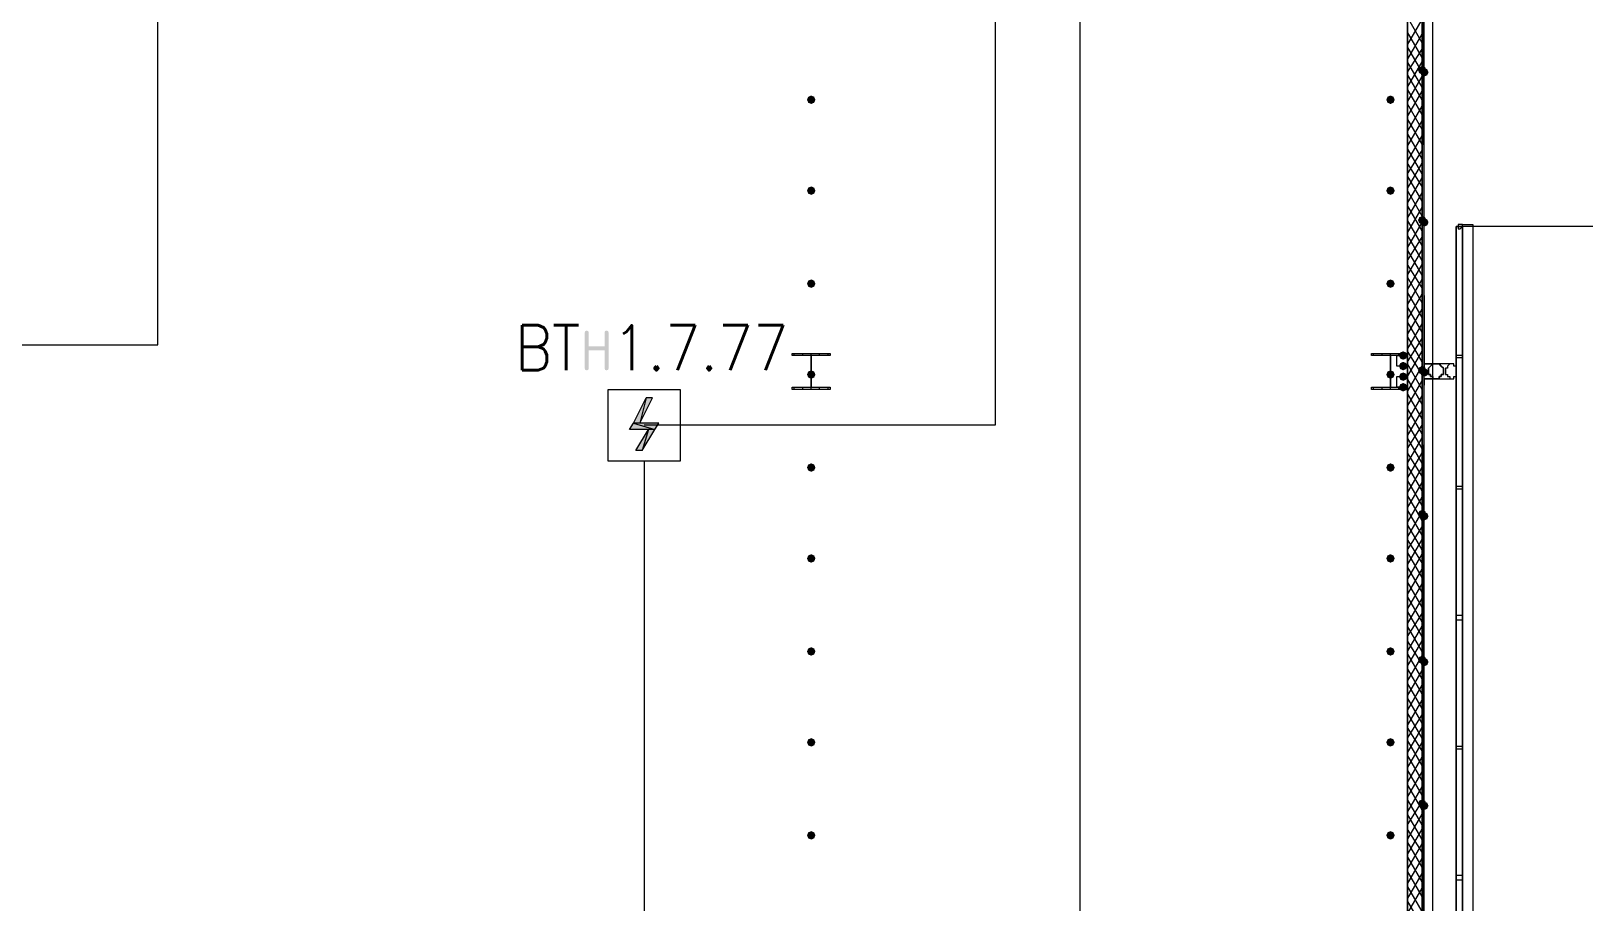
# Model space of a CAD drawing. Header units: millimetres. Extents: x 0 to 420, y 0 to 297.
# Drawn here: x 358.65 to 389.74, y 193.82 to 211.26 of the extents above; entities that cross this region are included whole.
import ezdxf

# ---------------------------------------------------------------- set-up
doc = ezdxf.new("R2010")
doc.units = ezdxf.units.MM
doc.styles.get("Standard").update_dxf_attribs({"font": 'STANDARD'})

msp = doc.modelspace()

# ---------------------------------------------------------------- hatches: boundary and pattern name
h = msp.add_hatch(color=7)
h.paths.add_polyline_path([(386.545667, 222.504), (386.503333, 222.504), (386.545667, 204.47)], flags=0)
h.paths.add_polyline_path([(386.503333, 222.504), (386.545667, 204.47), (386.503333, 204.47)], flags=0)
for color, points in [(254, [(386.588, 210.481333), (386.563129, 210.421537), (386.503333, 210.396667), (386.443537, 210.421537), (386.418667, 210.481333), (386.443537, 210.541129), (386.503333, 210.566), (386.563129, 210.541129)]), (254, [(386.630333, 210.439), (386.605462, 210.379204), (386.545667, 210.354333), (386.485871, 210.379204), (386.461, 210.439), (386.485871, 210.498796), (386.545667, 210.523667), (386.605462, 210.498796)]), (7, [(374.353667, 209.888667), (374.328796, 209.828871), (374.269, 209.804), (374.209204, 209.828871), (374.184333, 209.888667), (374.209204, 209.948462), (374.269, 209.973333), (374.328796, 209.948463)]), (7, [(385.953, 209.888667), (385.928129, 209.828871), (385.868333, 209.804), (385.808538, 209.828871), (385.783667, 209.888667), (385.808537, 209.948462), (385.868333, 209.973333), (385.928129, 209.948463)]), (7, [(374.353667, 208.068333), (374.328796, 208.008537), (374.269, 207.983667), (374.209204, 208.008537), (374.184333, 208.068333), (374.209204, 208.128129), (374.269, 208.153), (374.328796, 208.128129)]), (7, [(385.953, 208.068333), (385.928129, 208.008537), (385.868333, 207.983667), (385.808538, 208.008537), (385.783667, 208.068333), (385.808537, 208.128129), (385.868333, 208.153), (385.928129, 208.128129)]), (254, [(386.588, 207.475667), (386.563129, 207.415871), (386.503333, 207.391), (386.443537, 207.415871), (386.418667, 207.475667), (386.443537, 207.535462), (386.503333, 207.560333), (386.563129, 207.535463)]), (254, [(386.630333, 207.433333), (386.605462, 207.373538), (386.545667, 207.348667), (386.485871, 207.373538), (386.461, 207.433333), (386.485871, 207.493129), (386.545667, 207.518), (386.605462, 207.493129)]), (7, [(374.353667, 206.205667), (374.328796, 206.145871), (374.269, 206.121), (374.209204, 206.145871), (374.184333, 206.205667), (374.209204, 206.265462), (374.269, 206.290333), (374.328796, 206.265463)]), (7, [(385.953, 206.205667), (385.928129, 206.145871), (385.868333, 206.121), (385.808538, 206.145871), (385.783667, 206.205667), (385.808537, 206.265462), (385.868333, 206.290333), (385.928129, 206.265463)]), (7, [(369.734041, 204.509687), (369.734041, 205.226267), (369.744032, 205.256032), (369.77428, 205.265954), (369.804045, 205.256032), (369.813967, 205.226267), (369.813967, 204.947352), (370.132018, 204.947352), (370.132018, 205.226267), (370.14194, 205.256032), (370.171706, 205.265954), (370.201747, 205.256032), (370.211944, 205.226267), (370.211944, 204.509687), (370.201747, 204.479921), (370.171706, 204.469999), (370.14194, 204.479921), (370.132018, 204.509687), (370.132018, 204.867977), (369.813967, 204.867977), (369.813967, 204.509687), (369.804045, 204.479921), (369.77428, 204.469999), (369.744032, 204.479921)]), (7, [(386.207, 204.766333), (386.182129, 204.706537), (386.122333, 204.681667), (386.062538, 204.706537), (386.037667, 204.766333), (386.062537, 204.826129), (386.122333, 204.851), (386.182129, 204.826129)]), (7, [(386.207, 204.554667), (386.182129, 204.494871), (386.122333, 204.47), (386.062538, 204.494871), (386.037667, 204.554667), (386.062537, 204.614462), (386.122333, 204.639333), (386.182129, 204.614463)]), (7, [(374.353667, 204.385333), (374.328796, 204.325537), (374.269, 204.300667), (374.209204, 204.325537), (374.184333, 204.385333), (374.209204, 204.445129), (374.269, 204.47), (374.328796, 204.445129)]), (7, [(385.953, 204.385333), (385.928129, 204.325537), (385.868333, 204.300667), (385.808538, 204.325537), (385.783667, 204.385333), (385.808537, 204.445129), (385.868333, 204.47), (385.928129, 204.445129)]), (7, [(386.207, 204.343), (386.182129, 204.283204), (386.122333, 204.258333), (386.062538, 204.283204), (386.037667, 204.343), (386.062537, 204.402796), (386.122333, 204.427667), (386.182129, 204.402796)]), (254, [(386.588, 204.47), (386.563129, 204.410204), (386.503333, 204.385333), (386.443537, 204.410204), (386.418667, 204.47), (386.443537, 204.529796), (386.503333, 204.554667), (386.563129, 204.529796)]), (254, [(386.630333, 204.427667), (386.605462, 204.367871), (386.545667, 204.343), (386.485871, 204.367871), (386.461, 204.427667), (386.485871, 204.487462), (386.545667, 204.512333), (386.605462, 204.487463)]), (7, [(386.207, 204.131333), (386.182129, 204.071537), (386.122333, 204.046667), (386.062538, 204.071537), (386.037667, 204.131333), (386.062537, 204.191129), (386.122333, 204.216), (386.182129, 204.191129)]), (7, [(374.353667, 202.522667), (374.328796, 202.462871), (374.269, 202.438), (374.209204, 202.462871), (374.184333, 202.522667), (374.209204, 202.582462), (374.269, 202.607333), (374.328796, 202.582463)]), (7, [(385.953, 202.522667), (385.928129, 202.462871), (385.868333, 202.438), (385.808538, 202.462871), (385.783667, 202.522667), (385.808537, 202.582462), (385.868333, 202.607333), (385.928129, 202.582463)]), (254, [(386.588, 201.591333), (386.563129, 201.531537), (386.503333, 201.506667), (386.443537, 201.531537), (386.418667, 201.591333), (386.443537, 201.651129), (386.503333, 201.676), (386.563129, 201.651129)]), (254, [(386.630333, 201.549), (386.605462, 201.489204), (386.545667, 201.464333), (386.485871, 201.489204), (386.461, 201.549), (386.485871, 201.608796), (386.545667, 201.633667), (386.605462, 201.608796)]), (7, [(374.353667, 200.702333), (374.328796, 200.642537), (374.269, 200.617667), (374.209204, 200.642537), (374.184333, 200.702333), (374.209204, 200.762129), (374.269, 200.787), (374.328796, 200.762129)]), (7, [(385.953, 200.702333), (385.928129, 200.642537), (385.868333, 200.617667), (385.808538, 200.642537), (385.783667, 200.702333), (385.808537, 200.762129), (385.868333, 200.787), (385.928129, 200.762129)]), (7, [(374.353667, 198.839667), (374.328796, 198.779871), (374.269, 198.755), (374.209204, 198.779871), (374.184333, 198.839667), (374.209204, 198.899462), (374.269, 198.924333), (374.328796, 198.899463)]), (7, [(385.953, 198.839667), (385.928129, 198.779871), (385.868333, 198.755), (385.808538, 198.779871), (385.783667, 198.839667), (385.808537, 198.899462), (385.868333, 198.924333), (385.928129, 198.899463)]), (254, [(386.588, 198.670333), (386.563129, 198.610537), (386.503333, 198.585667), (386.443537, 198.610537), (386.418667, 198.670333), (386.443537, 198.730129), (386.503333, 198.755), (386.563129, 198.730129)]), (254, [(386.630333, 198.628), (386.605462, 198.568204), (386.545667, 198.543333), (386.485871, 198.568204), (386.461, 198.628), (386.485871, 198.687796), (386.545667, 198.712667), (386.605462, 198.687796)]), (7, [(374.353667, 197.019333), (374.328796, 196.959537), (374.269, 196.934667), (374.209204, 196.959537), (374.184333, 197.019333), (374.209204, 197.079129), (374.269, 197.104), (374.328796, 197.079129)]), (7, [(385.953, 197.019333), (385.928129, 196.959537), (385.868333, 196.934667), (385.808538, 196.959537), (385.783667, 197.019333), (385.808537, 197.079129), (385.868333, 197.104), (385.928129, 197.079129)]), (254, [(386.588, 195.791667), (386.563129, 195.731871), (386.503333, 195.707), (386.443537, 195.731871), (386.418667, 195.791667), (386.443537, 195.851462), (386.503333, 195.876333), (386.563129, 195.851463)]), (254, [(386.630333, 195.749333), (386.605462, 195.689537), (386.545667, 195.664667), (386.485871, 195.689537), (386.461, 195.749333), (386.485871, 195.809129), (386.545667, 195.834), (386.605462, 195.809129)]), (7, [(374.353667, 195.156667), (374.328796, 195.096871), (374.269, 195.072), (374.209204, 195.096871), (374.184333, 195.156667), (374.209204, 195.216462), (374.269, 195.241333), (374.328796, 195.216463)]), (7, [(385.953, 195.156667), (385.928129, 195.096871), (385.868333, 195.072), (385.808538, 195.096871), (385.783667, 195.156667), (385.808537, 195.216462), (385.868333, 195.241333), (385.928129, 195.216463)])]:
    msp.add_hatch(color=color).paths.add_polyline_path(points, flags=0)
h = msp.add_hatch(color=7)
h.paths.add_polyline_path([(386.545667, 204.427667), (386.503333, 204.427667), (386.545667, 187.071)], flags=0)
h.paths.add_polyline_path([(386.503333, 204.427667), (386.545667, 187.071), (386.503333, 187.071)], flags=0)
h = msp.add_hatch(color=1)
h.paths.add_polyline_path([(371.094, 203.919666), (370.967, 203.919666), (370.84, 203.411666)], flags=0)
h.paths.add_polyline_path([(370.967, 203.919666), (370.84, 203.411666), (370.713, 203.411666)], flags=0)
h = msp.add_hatch(color=1)
h.paths.add_polyline_path([(371.221, 203.411666), (370.713, 203.411666), (371.136334, 203.284666)], flags=0)
h.paths.add_polyline_path([(370.713, 203.411666), (371.136334, 203.284666), (370.628334, 203.284666)], flags=0)
h = msp.add_hatch(color=1)
h.paths.add_polyline_path([(371.136334, 203.284666), (371.009334, 203.284666), (370.882334, 202.861333)], flags=0)
h.paths.add_polyline_path([(371.009334, 203.284666), (370.882334, 202.861333), (370.755334, 202.861333)], flags=0)

# ---------------------------------------------------------------- linework, layer by layer
at = {"color": 7, "lineweight": 0}
for points in [[(100.922667, 105.029), (386.715, 105.029), (386.715, 222.715667), (100.922667, 222.715667)], [(386.545667, 222.504), (386.503333, 222.504), (386.545667, 204.47)], [(386.503333, 222.504), (386.545667, 204.47), (386.503333, 204.47)], [(357.039333, 222.207667), (357.039333, 187.706), (386.207, 187.706), (386.207, 216.111667), (369.400667, 216.111667), (369.400667, 222.207667)], [(387.307667, 207.348667), (387.307667, 207.391), (387.265333, 207.391), (387.223, 207.391), (387.223, 207.348667), (387.180667, 207.348667), (387.223, 207.348667), (387.223, 207.306333), (387.265333, 207.306333)], [(387.180667, 181.271333), (387.180667, 207.348667), (387.307667, 207.348667), (387.307667, 181.271333), (387.180667, 181.271333), (387.180667, 207.348667), (387.307667, 207.348667), (387.307667, 181.271333), (387.180667, 181.271333), (387.180667, 207.348667), (387.307667, 207.348667), (387.307667, 181.271333), (387.180667, 181.271333), (387.180667, 207.348667), (387.307667, 207.348667), (387.307667, 181.271333), (387.180667, 181.271333), (387.307667, 181.271333), (387.307667, 207.348667), (387.180667, 207.348667)], [(387.434667, 181.271333), (387.307667, 181.271333), (387.307667, 207.391), (387.519333, 207.391), (387.519333, 181.271333)], [(387.434667, 181.271333), (387.307667, 181.271333), (387.307667, 207.391), (387.519333, 207.391), (387.519333, 181.271333)], [(374.65, 204.089), (373.888, 204.089), (373.888, 204.131333), (374.269, 204.131333), (374.269, 204.766333), (373.888, 204.766333), (373.888, 204.808667), (374.65, 204.808667), (374.65, 204.766333), (374.269, 204.766333), (374.269, 204.131333), (374.65, 204.131333)], [(386.207, 204.089), (385.487333, 204.089), (385.487333, 204.131333), (385.868333, 204.131333), (385.868333, 204.766333), (385.487333, 204.766333), (385.487333, 204.808667), (386.207, 204.808667), (386.207, 204.766333), (385.868333, 204.766333), (385.868333, 204.131333), (386.207, 204.131333)], [(386.207, 204.554667), (385.995333, 204.554667), (385.995333, 204.766333), (386.207, 204.766333), (386.207, 204.554667), (385.995333, 204.554667), (385.995333, 204.766333), (386.207, 204.766333)], [(386.545667, 204.173667), (386.545667, 204.300667), (386.757333, 204.300667), (386.799667, 204.300667), (386.842, 204.300667), (386.842, 204.343), (386.884333, 204.343), (386.884333, 204.385333), (386.926667, 204.385333), (386.926667, 204.427667), (386.926667, 204.47), (386.926667, 204.512333), (386.884333, 204.554667), (386.842, 204.597), (386.799667, 204.597), (386.757333, 204.597), (386.545667, 204.597), (386.545667, 204.724), (386.545667, 204.597), (386.757333, 204.597), (386.799667, 204.597), (386.842, 204.597), (386.884333, 204.554667), (386.926667, 204.512333), (386.926667, 204.47), (386.926667, 204.427667), (386.926667, 204.385333), (386.884333, 204.385333), (386.884333, 204.343), (386.842, 204.343), (386.842, 204.300667), (386.799667, 204.300667), (386.757333, 204.300667), (386.545667, 204.300667), (386.545667, 204.173667), (386.545667, 204.300667), (386.757333, 204.300667), (386.799667, 204.300667), (386.842, 204.300667), (386.842, 204.343), (386.884333, 204.343), (386.884333, 204.385333), (386.926667, 204.385333), (386.926667, 204.427667), (386.926667, 204.47), (386.926667, 204.512333), (386.884333, 204.554667), (386.842, 204.597), (386.799667, 204.597), (386.757333, 204.597), (386.545667, 204.597), (386.545667, 204.724), (386.545667, 204.597), (386.757333, 204.597), (386.799667, 204.597), (386.842, 204.597), (386.884333, 204.554667), (386.926667, 204.512333), (386.926667, 204.47), (386.926667, 204.427667), (386.926667, 204.385333), (386.884333, 204.385333), (386.884333, 204.343), (386.842, 204.343), (386.842, 204.300667), (386.799667, 204.300667), (386.757333, 204.300667), (386.545667, 204.300667), (386.545667, 204.173667), (386.545667, 204.300667), (386.757333, 204.300667), (386.799667, 204.300667), (386.842, 204.300667), (386.842, 204.343), (386.884333, 204.343), (386.884333, 204.385333), (386.926667, 204.385333), (386.926667, 204.427667), (386.926667, 204.47), (386.926667, 204.512333), (386.884333, 204.554667), (386.842, 204.597), (386.799667, 204.597), (386.757333, 204.597), (386.545667, 204.597), (386.545667, 204.724), (386.545667, 204.597), (386.757333, 204.597), (386.799667, 204.597), (386.842, 204.597), (386.884333, 204.554667), (386.926667, 204.512333), (386.926667, 204.47), (386.926667, 204.427667), (386.926667, 204.385333), (386.884333, 204.385333), (386.884333, 204.343), (386.842, 204.343), (386.842, 204.300667), (386.799667, 204.300667), (386.757333, 204.300667), (386.545667, 204.300667)], [(387.180667, 204.724), (387.307667, 204.724), (387.307667, 204.766333), (387.180667, 204.766333)], [(386.207, 204.131333), (385.995333, 204.131333), (385.995333, 204.343), (386.207, 204.343), (386.207, 204.131333), (385.995333, 204.131333), (385.995333, 204.343), (386.207, 204.343)], [(386.545667, 204.427667), (386.503333, 204.427667), (386.545667, 187.071)], [(386.503333, 204.427667), (386.545667, 187.071), (386.503333, 187.071)], [(386.503333, 204.427667), (386.503333, 187.071), (386.545667, 187.071), (386.545667, 204.427667)], [(386.503333, 204.427667), (386.503333, 187.071), (386.545667, 187.071), (386.545667, 204.427667)], [(386.757333, 204.300667), (386.715, 204.300667), (386.715, 204.343), (386.672667, 204.343), (386.672667, 204.385333), (386.630333, 204.385333), (386.630333, 204.427667), (386.630333, 204.47), (386.630333, 204.512333), (386.672667, 204.554667), (386.715, 204.597), (386.757333, 204.597), (386.799667, 204.597), (386.842, 204.597), (386.884333, 204.554667), (386.926667, 204.512333), (386.926667, 204.47), (386.926667, 204.427667), (386.926667, 204.385333), (386.884333, 204.385333), (386.884333, 204.343), (386.842, 204.343), (386.842, 204.300667), (386.799667, 204.300667), (386.757333, 204.300667), (386.799667, 204.300667), (386.842, 204.300667), (386.842, 204.343), (386.884333, 204.343), (386.884333, 204.385333), (386.926667, 204.385333), (386.926667, 204.427667), (386.926667, 204.47), (386.926667, 204.512333), (386.884333, 204.554667), (386.842, 204.597), (386.799667, 204.597), (386.757333, 204.597), (386.715, 204.597), (386.672667, 204.554667), (386.630333, 204.512333), (386.630333, 204.47), (386.630333, 204.427667), (386.630333, 204.385333), (386.672667, 204.385333), (386.672667, 204.343), (386.715, 204.343), (386.715, 204.300667)], [(386.757333, 204.597), (386.715, 204.597), (386.672667, 204.554667), (386.630333, 204.512333), (386.630333, 204.47), (386.630333, 204.427667), (386.630333, 204.385333), (386.672667, 204.385333), (386.672667, 204.343), (386.715, 204.343), (386.715, 204.300667), (386.757333, 204.300667), (386.799667, 204.300667), (386.842, 204.300667), (386.842, 204.343), (386.884333, 204.343), (386.884333, 204.385333), (386.926667, 204.385333), (386.926667, 204.427667), (386.926667, 204.47), (386.926667, 204.512333), (386.884333, 204.554667), (386.842, 204.597), (386.799667, 204.597)], [(387.096, 204.300667), (387.138333, 204.300667), (387.138333, 204.343), (387.180667, 204.343), (387.180667, 204.385333), (387.180667, 204.427667), (387.180667, 204.47), (387.180667, 204.512333), (387.180667, 204.554667), (387.138333, 204.554667), (387.138333, 204.597), (387.096, 204.597), (387.053667, 204.597), (387.011333, 204.554667), (387.011333, 204.512333), (386.969, 204.512333), (386.969, 204.47), (386.969, 204.427667), (386.969, 204.385333), (387.011333, 204.385333), (387.011333, 204.343), (387.053667, 204.343), (387.053667, 204.300667)], [(387.180667, 202.099333), (387.307667, 202.099333), (387.307667, 202.141667), (387.180667, 202.141667)], [(387.180667, 199.474667), (387.307667, 199.474667), (387.307667, 199.559333), (387.180667, 199.559333)], [(387.180667, 196.892333), (387.307667, 196.892333), (387.307667, 196.934667), (387.180667, 196.934667)], [(387.180667, 194.267667), (387.307667, 194.267667), (387.307667, 194.352333), (387.180667, 194.352333)]]:
    msp.add_lwpolyline(points, close=True, dxfattribs=at)
for points in [[(386.503333, 204.47), (386.503333, 222.504), (386.545667, 204.47), (386.545667, 222.504)], [(386.503333, 222.504), (386.503333, 204.47), (386.545667, 204.47)], [(386.503333, 222.504), (386.503333, 204.47), (386.545667, 204.47)], [(386.503333, 167.216667), (386.503333, 222.504)], [(386.545667, 204.47), (386.545667, 222.504)], [(386.545667, 204.47), (386.545667, 222.504)], [(386.207, 216.111667), (386.207, 187.706)], [(386.503333, 211.031667), (386.207, 211.539667)], [(386.207, 210.989333), (386.503333, 211.497333)], [(386.503333, 210.735333), (386.207, 211.243333)], [(386.207, 210.693), (386.503333, 211.201)], [(386.503333, 210.439), (386.207, 210.947)], [(386.207, 210.439), (386.503333, 210.904667)], [(386.207, 210.142667), (386.503333, 210.650667)], [(386.503333, 210.142667), (386.207, 210.650667)], [(386.503333, 209.888667), (386.207, 210.396667)], [(386.207, 209.846333), (386.503333, 210.354333)], [(386.503333, 209.592333), (386.207, 210.100333)], [(386.207, 209.55), (386.503333, 210.058)], [(386.503333, 209.296), (386.207, 209.804)], [(386.207, 209.253667), (386.503333, 209.761667)], [(386.503333, 208.999667), (386.207, 209.507667)], [(386.207, 208.957333), (386.503333, 209.465333)], [(386.503333, 208.703333), (386.207, 209.211333)], [(386.207, 208.661), (386.503333, 209.169)], [(386.503333, 208.407), (386.207, 208.915)], [(386.207, 208.407), (386.503333, 208.872667)], [(386.207, 208.110667), (386.503333, 208.618667)], [(386.503333, 208.153), (386.207, 208.618667)], [(386.503333, 207.856667), (386.207, 208.364667)], [(386.207, 207.814333), (386.503333, 208.322333)], [(386.503333, 207.560333), (386.207, 208.068333)], [(386.207, 207.518), (386.503333, 208.026)], [(386.503333, 207.264), (386.207, 207.772)], [(386.207, 207.221667), (386.503333, 207.729667)], [(386.503333, 206.967667), (386.207, 207.475667)], [(386.207, 206.925333), (386.503333, 207.433333)], [(386.503333, 206.671333), (386.207, 207.179333)], [(386.207, 206.671333), (386.503333, 207.137)], [(395.435667, 207.348667), (387.307667, 207.348667)], [(395.435667, 207.348667), (395.435667, 181.271333), (387.307667, 181.271333), (387.307667, 207.348667)], [(386.207, 206.375), (386.503333, 206.883)], [(386.503333, 206.375), (386.207, 206.883)], [(386.207, 206.078667), (386.503333, 206.586667)], [(386.503333, 206.121), (386.207, 206.586667)], [(386.503333, 205.824667), (386.207, 206.332667)], [(386.207, 205.782333), (386.503333, 206.290333)], [(386.503333, 205.528333), (386.207, 206.036333)], [(386.207, 205.486), (386.503333, 205.994)], [(386.503333, 205.232), (386.207, 205.74)], [(386.207, 205.189667), (386.503333, 205.697667)], [(386.503333, 204.935667), (386.207, 205.443667)], [(386.207, 204.893333), (386.503333, 205.401333)], [(386.503333, 204.639333), (386.207, 205.147333)], [(386.207, 204.639333), (386.503333, 205.105)], [(373.930333, 204.766333), (373.930333, 204.808667)], [(374.099667, 204.766333), (374.099667, 204.808667)], [(374.269, 204.089), (374.269, 204.808667)], [(374.438333, 204.766333), (374.438333, 204.808667)], [(374.607667, 204.766333), (374.607667, 204.808667)], [(385.529667, 204.766333), (385.529667, 204.808667)], [(385.699, 204.766333), (385.699, 204.808667)], [(385.868333, 204.089), (385.868333, 204.808667)], [(386.037667, 204.766333), (386.037667, 204.808667)], [(386.207, 204.343), (386.503333, 204.851)], [(386.503333, 204.385333), (386.207, 204.851)], [(386.207, 204.766333), (386.207, 204.808667)], [(386.503333, 204.089), (386.207, 204.597)], [(386.207, 204.046667), (386.503333, 204.554667)], [(386.503333, 203.792667), (386.207, 204.300667)], [(386.503333, 187.071), (386.503333, 204.427667), (386.545667, 187.071), (386.545667, 204.427667)], [(387.096, 204.597), (386.757333, 204.597)], [(386.757333, 204.300667), (387.096, 204.300667)], [(370.205, 204.088999), (371.644334, 204.088999)], [(373.930333, 204.089), (373.930333, 204.131333)], [(374.099667, 204.089), (374.099667, 204.131333)], [(374.438333, 204.089), (374.438333, 204.131333)], [(374.607667, 204.089), (374.607667, 204.131333)], [(385.529667, 204.089), (385.529667, 204.131333)], [(385.699, 204.089), (385.699, 204.131333)], [(386.037667, 204.089), (386.037667, 204.131333)], [(386.207, 203.750333), (386.503333, 204.258333)], [(386.207, 204.089), (386.207, 204.131333)], [(386.503333, 203.496333), (386.207, 204.004333)], [(386.207, 203.454), (386.503333, 203.962)], [(386.503333, 203.2), (386.207, 203.708)], [(386.207, 203.157667), (386.503333, 203.665667)], [(386.503333, 202.903667), (386.207, 203.411667)], [(386.207, 202.903667), (386.503333, 203.369333)], [(386.207, 202.607333), (386.503333, 203.115333)], [(386.503333, 202.607333), (386.207, 203.115333)], [(386.207, 202.311), (386.503333, 202.819)], [(386.503333, 202.353333), (386.207, 202.819)], [(386.503333, 202.057), (386.207, 202.565)], [(386.207, 202.014667), (386.503333, 202.522667)], [(386.503333, 201.760667), (386.207, 202.268667)], [(386.207, 201.718333), (386.503333, 202.226333)], [(386.503333, 201.464333), (386.207, 201.972333)], [(386.207, 201.422), (386.503333, 201.93)], [(386.503333, 201.168), (386.207, 201.676)], [(386.207, 201.125667), (386.503333, 201.633667)], [(386.503333, 200.871667), (386.207, 201.379667)], [(386.207, 200.871667), (386.503333, 201.337333)], [(386.207, 200.575333), (386.503333, 201.083333)], [(386.503333, 200.617667), (386.207, 201.083333)], [(386.503333, 200.321333), (386.207, 200.829333)], [(386.207, 200.279), (386.503333, 200.787)], [(386.503333, 200.025), (386.207, 200.533)], [(386.207, 199.982667), (386.503333, 200.490667)], [(386.503333, 199.728667), (386.207, 200.236667)], [(386.207, 199.686333), (386.503333, 200.194333)], [(386.503333, 199.432333), (386.207, 199.940333)], [(386.207, 199.39), (386.503333, 199.898)], [(386.503333, 199.136), (386.207, 199.644)], [(386.207, 199.136), (386.503333, 199.601667)], [(386.207, 198.839667), (386.503333, 199.347667)], [(386.503333, 198.839667), (386.207, 199.347667)], [(386.207, 198.543333), (386.503333, 199.051333)], [(386.503333, 198.585667), (386.207, 199.051333)], [(386.503333, 198.289333), (386.207, 198.797333)], [(386.207, 198.247), (386.503333, 198.755)], [(387.307667, 198.670333), (387.307667, 198.755), (387.307667, 198.882)], [(386.503333, 197.993), (386.207, 198.501)], [(386.207, 197.950667), (386.503333, 198.458667)], [(386.503333, 197.696667), (386.207, 198.204667)], [(386.207, 197.654333), (386.503333, 198.162333)], [(386.503333, 197.400333), (386.207, 197.908333)], [(386.207, 197.358), (386.503333, 197.866)], [(386.503333, 197.104), (386.207, 197.612)], [(386.207, 197.104), (386.503333, 197.569667)], [(386.207, 196.807667), (386.503333, 197.315667)], [(386.503333, 196.85), (386.207, 197.315667)], [(386.503333, 196.553667), (386.207, 197.061667)], [(386.207, 196.511333), (386.503333, 197.019333)], [(386.503333, 196.257333), (386.207, 196.765333)], [(386.207, 196.215), (386.503333, 196.723)], [(386.503333, 195.961), (386.207, 196.469)], [(386.207, 195.918667), (386.503333, 196.426667)], [(386.503333, 195.664667), (386.207, 196.172667)], [(386.207, 195.622333), (386.503333, 196.130333)], [(386.503333, 195.368333), (386.207, 195.876333)], [(386.207, 195.368333), (386.503333, 195.834)], [(386.207, 195.072), (386.503333, 195.58)], [(386.503333, 195.072), (386.207, 195.58)], [(386.207, 194.775667), (386.503333, 195.283667)], [(386.503333, 194.818), (386.207, 195.283667)], [(386.503333, 194.521667), (386.207, 195.029667)], [(386.207, 194.479333), (386.503333, 194.987333)], [(386.503333, 194.225333), (386.207, 194.733333)], [(386.207, 194.183), (386.503333, 194.691)], [(386.503333, 193.929), (386.207, 194.437)], [(386.207, 193.886667), (386.503333, 194.394667)], [(386.503333, 193.632667), (386.207, 194.140667)], [(386.207, 193.590333), (386.503333, 194.098333)], [(386.503333, 193.336333), (386.207, 193.844333)]]:
    msp.add_lwpolyline(points, dxfattribs=at)
at = {"color": 6, "lineweight": 0}
msp.add_lwpolyline([(134.704667, 221.869), (354.795667, 221.869), (367.411, 221.869), (367.411, 215.392), (376.851333, 215.392), (379.645333, 215.392), (379.645333, 191.135), (373.168333, 191.135), (373.168333, 163.872333), (372.999, 163.872333), (373.168333, 163.872333), (373.168333, 127.973667), (379.941667, 127.973667), (379.941667, 112.352667), (375.369667, 112.352667), (368.257667, 112.352667), (368.257667, 105.875667), (266.530667, 105.875667), (120.734667, 105.875667)], dxfattribs=at)
at = {"color": 1, "lineweight": 0}
for points in [[(125.095001, 171.915666), (243.840001, 171.915666), (243.840001, 176.656999), (243.840001, 177.376666), (243.840001, 195.368333), (243.840001, 204.977999), (348.191667, 204.977999), (361.188, 204.977999), (361.188, 219.328999), (377.952, 219.328999), (377.952, 203.369333), (370.924667, 203.369333)], [(370.924667, 202.649666), (370.924667, 181.736999), (365.294334, 181.736999), (361.992334, 181.736999), (361.992334, 177.503666), (348.191667, 177.503666), (348.191667, 181.736999), (347.472, 181.736999), (344.381667, 181.736999), (344.381667, 178.223333), (344.381667, 177.503666), (343.662, 177.503666), (330.792667, 177.503666)]]:
    msp.add_lwpolyline(points, dxfattribs=at)
for points in [[(371.644334, 202.649666), (370.205, 202.649666), (370.205, 204.088999), (371.644334, 204.088999)], [(370.967, 203.919666), (370.84, 203.411666), (370.713, 203.411666)], [(371.094, 203.919666), (370.967, 203.919666), (370.84, 203.411666)], [(370.713, 203.411666), (371.136334, 203.284666), (370.628334, 203.284666)], [(371.221, 203.411666), (370.713, 203.411666), (371.136334, 203.284666)], [(371.009334, 203.284666), (370.882334, 202.861333), (370.755334, 202.861333)], [(371.136334, 203.284666), (371.009334, 203.284666), (370.882334, 202.861333)]]:
    msp.add_lwpolyline(points, close=True, dxfattribs=at)

# ---------------------------------------------------------------- texts
at = {"color": 7, "char_height": 0.90157, "attachment_point": 1}
for s, insert, width in [('BT', (368.34234, 205.37157), 1.30226778), ('1.7.77', (370.28968, 205.37157), 2.90505889)]:
    msp.add_mtext(s, dxfattribs=dict(at, insert=insert, width=width))

doc.saveas('drawing.dxf')
